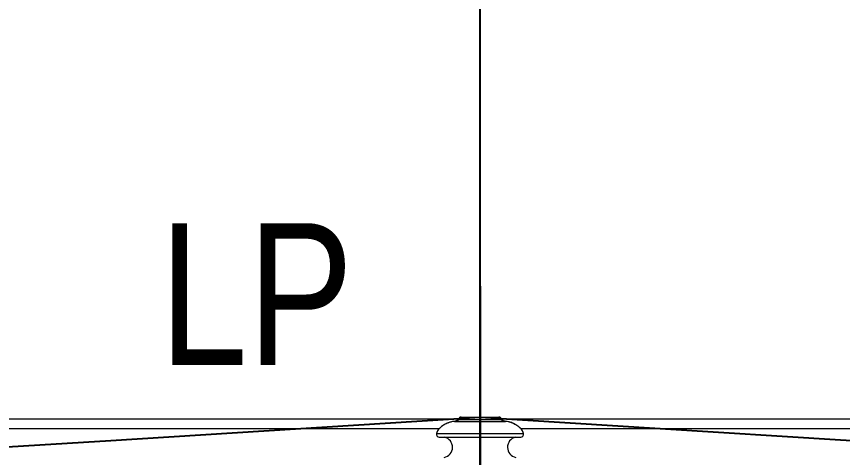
# Model space of a CAD drawing. Header units: millimetres. Extents: x 1587714 to 3094800, y -694377 to -413614.
# Drawn here: x 2255898 to 2256771, y -549470 to -549004 of the extents above; entities that cross this region are included whole.
import ezdxf

# ---------------------------------------------------------------- set-up
doc = ezdxf.new("R2010")
doc.units = ezdxf.units.MM
doc.linetypes.add('CENTER2', pattern=[28.575, 19.05, -3.175, 3.175, -3.175])
doc.layers.add('0_EJES', color=1, linetype='CENTER2')
doc.layers.add('M_DIM', color=1, linetype='Continuous')
doc.styles.add('ARIAL', font='arial.ttf', dxfattribs={"width": 0.8})

# ---------------------------------------------------------------- blocks, each defined once
blk = doc.blocks.new('poste RT1 vista lateral')
at = {"color": 7, "linetype": 'Continuous', "lineweight": 15}
for p, q in [((-19.9289, 9318.517), (19.9289, 9318.517)), ((-22.8425, 9316.1175), (-589.5098, 9316.1175)), ((-27.076, 9313.8907), (27.076, 9313.8907)), ((-21.8089, 9316.0174), (-21.8522, 9315.881)), ((-21.8522, 9315.881), (21.8522, 9315.881)), ((-21.8089, 9316.0174), (21.8089, 9316.0174)), ((21.8522, 9315.881), (21.8089, 9316.0174)), ((589.7199, 9316.1175), (22.8414, 9316.1175)), ((-589.5098, 9306.5169), (-42.9239, 9306.5169)), ((42.9239, 9306.5169), (589.7199, 9306.5169)), ((-43.0414, 9297.1909), (43.0414, 9297.1909))]:
    blk.add_line(p, q, dxfattribs=at)
at = {"color": 8, "linetype": 'Continuous', "lineweight": 15}
blk.add_line((-45.9429, 9300.9531), (45.9429, 9300.9531), dxfattribs=at)
at = {"color": 7, "linetype": 'Continuous', "lineweight": 15}
for centre, radius, start, end in [((-20.073, 9316.0176), 2.4994, 89.9936159, 164.1721347), ((-19.5684, 9316.289), 2.2569, 99.1915634, 186.9131546), ((19.5684, 9316.289), 2.2569, 353.0871803, 80.8081016), ((20.073, 9316.0176), 2.4994, 15.8278654, 90.0070671), ((-21.4756, 9316.8171), 1.009, 186.7049588, 248.0826683), ((21.4754, 9316.8172), 1.0091, 291.9221547, 353.2902182), ((-43.0414, 9300.1907), 3, 165.2717395, 270), ((-29.0513, 9296.5131), 17.4655, 150.8621489, 165.2717395), ((43.0414, 9300.1907), 3, 270, 14.7282605), ((29.0512, 9296.5131), 17.4655, 14.7282605, 29.1390219), ((-40.054, 9286.5132), 11, 281.900246, 76.0924485), ((40.0539, 9286.5132), 11, 103.9075515, 258.099754)]:
    blk.add_arc(centre, radius, start, end, dxfattribs=at)
at = {"color": 8, "linetype": 'Continuous', "lineweight": 15}
for points, knots in [([(-27.076, 9313.8907), (-28.1267, 9313.7539), (-30.2606, 9313.4761), (-33.2971, 9312.5328), (-36.1432, 9311.2844), (-38.5961, 9309.8507), (-40.6682, 9308.3643), (-42.2116, 9307.0651), (-43.3299, 9306.0082), (-43.995, 9305.3304), (-44.3176, 9304.9861), (-44.2996, 9305.0051), (-44.2931, 9305.012)], [0, 0, 0, 0, 0.11522467, 0.23400474, 0.34786776, 0.46553859, 0.57129658, 0.68111728, 0.77313396, 0.86871125, 0.95284268, 1, 1, 1, 1]), ([(44.2931, 9305.012), (44.3019, 9305.0029), (44.3289, 9304.9749), (44.0499, 9305.2719), (43.4799, 9305.857), (42.5856, 9306.7183), (41.3911, 9307.7691), (39.8772, 9308.9519), (38.0299, 9310.197), (35.8567, 9311.4126), (33.277, 9312.5324), (30.3305, 9313.4608), (28.172, 9313.7459), (27.076, 9313.8907)], [0, 0, 0, 0, 0.04009156, 0.12268636, 0.2081659, 0.29296172, 0.38039667, 0.47043399, 0.56291244, 0.66187373, 0.76334147, 0.87983666, 1, 1, 1, 1])]:
    blk.add_open_spline(points, degree=3, knots=knots, dxfattribs=at)
at = {"color": 7, "linetype": 'Continuous', "lineweight": 15}
for points, knots in [([(-27.8243, 9313.7867), (-28.1935, 9313.7495), (-29.3791, 9313.6298), (-31.3338, 9313.1644), (-33.6294, 9312.4338), (-35.7629, 9311.5063), (-37.6909, 9310.478), (-39.3618, 9309.409), (-40.7151, 9308.4165), (-41.8226, 9307.5154), (-42.6746, 9306.7594), (-43.3148, 9306.1528), (-43.7001, 9305.7679), (-43.8118, 9305.6609), (-43.8663, 9305.6003), (-43.8961, 9305.5705), (-43.9279, 9305.5357), (-44.002, 9305.451), (-44.112, 9305.33), (-44.17, 9305.2114), (-44.1943, 9305.1617)], [0, 0, 0, 0, 0.04264366, 0.13694049, 0.23222737, 0.32546813, 0.41696155, 0.50629125, 0.59001462, 0.6640159, 0.74336647, 0.81888865, 0.89310241, 0.96494795, 0.97544136, 0.97901593, 0.98173403, 0.98486204, 0.99365353, 1, 1, 1, 1]), ([(-21.8522, 9315.881), (-22.1152, 9315.654), (-22.8462, 9315.0233), (-24.3374, 9314.4874), (-25.7694, 9314.0352), (-26.7647, 9313.9251), (-27.076, 9313.8907)], [0, 0, 0, 0, 0.182265095, 0.506457769, 0.845605979, 1, 1, 1, 1]), ([(-22.4789, 9316.7059), (-22.4915, 9316.6657), (-22.5243, 9316.5614), (-22.7276, 9316.2116), (-23.1849, 9315.6835), (-24.0115, 9315.0143), (-25.0761, 9314.4231), (-26.1306, 9314.0245), (-26.8072, 9313.9377), (-27.0699, 9313.904)], [0, 0, 0, 0, 0.04005294, 0.10381574, 0.23918541, 0.43335342, 0.66939667, 0.87164239, 1, 1, 1, 1]), ([(-21.8089, 9316.0174), (-21.8379, 9316.0326), (-22.0793, 9316.1594), (-22.433, 9316.4126), (-22.4627, 9316.6031), (-22.4776, 9316.6993)], [0, 0, 0, 0, 0.06332226, 0.52718466, 1, 1, 1, 1]), ([(22.4776, 9316.6993), (22.4627, 9316.6031), (22.433, 9316.4126), (22.0792, 9316.1594), (21.8379, 9316.0326), (21.8089, 9316.0174)], [0, 0, 0, 0, 0.47281534, 0.93667774, 1, 1, 1, 1]), ([(27.076, 9313.8907), (26.5766, 9313.9579), (25.2761, 9314.1327), (23.7702, 9314.6877), (22.4897, 9315.2713), (22.0139, 9315.7263), (21.8522, 9315.881)], [0, 0, 0, 0, 0.25205625, 0.65638816, 0.88316295, 1, 1, 1, 1]), ([(27.0264, 9313.9145), (26.8639, 9313.9297), (26.3454, 9313.978), (25.4537, 9314.2727), (24.3389, 9314.7959), (23.3833, 9315.4945), (22.775, 9316.1345), (22.5219, 9316.5643), (22.4649, 9316.7313), (22.4617, 9316.7819), (22.4616, 9316.7779), (22.4616, 9316.7775)], [0, 0, 0, 0, 0.07621773, 0.24311874, 0.45286033, 0.68956327, 0.84424789, 0.92666816, 0.97245049, 0.99737984, 1, 1, 1, 1]), ([(43.8182, 9305.65), (43.8188, 9305.6493), (43.8258, 9305.6405), (43.7577, 9305.7122), (43.5457, 9305.9249), (43.108, 9306.3508), (42.4079, 9307.0016), (41.4628, 9307.818), (40.2876, 9308.7432), (38.8586, 9309.7452), (37.1908, 9310.7624), (35.2752, 9311.7348), (33.1554, 9312.6077), (30.8412, 9313.2921), (28.9287, 9313.7126), (27.7828, 9313.8002), (27.4718, 9313.8239)], [0, 0, 0, 0, 0.00327683, 0.03996776, 0.09763589, 0.17133077, 0.25095075, 0.32865025, 0.41074866, 0.4944719, 0.58290932, 0.67303013, 0.76812779, 0.86441905, 0.96320401, 1, 1, 1, 1]), ([(44.2995, 9305.0158), (44.2747, 9305.0621), (44.203, 9305.1964), (44.0809, 9305.3571), (43.9684, 9305.4901), (43.9189, 9305.5459), (43.8947, 9305.5708), (43.8744, 9305.593), (43.849, 9305.6199), (43.8007, 9305.6684), (43.7535, 9305.7178), (43.6361, 9305.8333), (43.6275, 9305.8417)], [0, 0, 0, 0, 0.04933096, 0.143093823, 0.190214722, 0.213252088, 0.230817828, 0.255678765, 0.304839312, 0.456687944, 0.960468549, 1, 1, 1, 1])]:
    blk.add_open_spline(points, degree=3, knots=knots, dxfattribs=at)
at = {"layer": '0_EJES', "color": 8, "ltscale": 25}
blk.add_line((0, 9456.7294), (0, -3367.6032), dxfattribs=at)
at = {"layer": 'M_DIM', "color": 7, "style": 'ARIAL', "width": 0.8}
blk.add_text('LP', height=150, dxfattribs=at).set_placement((-338.977, 9373.4392))

msp = doc.modelspace()

# ---------------------------------------------------------------- linework, layer by layer
at = {"color": 8}
msp.add_line((2256387.7201, -579057.058), (2256387.7201, -529054.325), dxfattribs=at)
at = {"color": 4}
for centre, start, end in [((2234764.5004, -211499.4674), 265.19288608, 273.661235159), ((2278010.9399, -211499.4674), 266.338764835, 274.609482827)]:
    msp.add_arc(centre, 338618.7241, start, end, dxfattribs=at)

# ---------------------------------------------------------------- block references
msp.add_blockref('poste RT1 vista lateral', (2256387.7201, -558745.6049))

doc.saveas('drawing.dxf')
